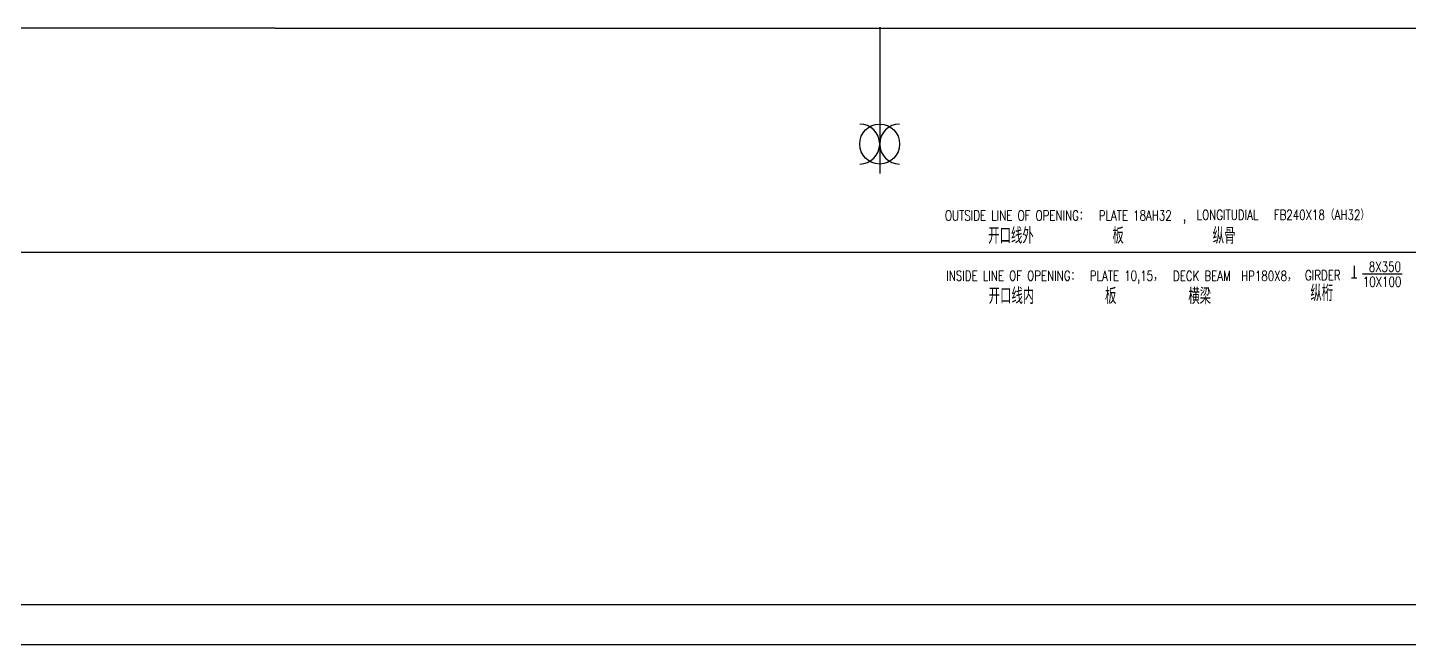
# Model space of a CAD drawing. Extents: x 373818 to 564480, y 322172 to 634257.
# Drawn here: x 468634 to 503198, y 497077 to 512501 of the extents above; entities that cross this region are included whole.
import ezdxf

# ---------------------------------------------------------------- set-up
doc = ezdxf.new("R2010")
doc.units = 0
doc.header["$LTSCALE"] = 40
doc.header["$MEASUREMENT"] = 0
doc.layers.get('0').update_dxf_attribs({"linetype": 'CONTINUOUS'})
for name, color, linetype in [('BT_ENG', 7, 'CONTINUOUS'), ('C-CON', 4, 'CONTINUOUS'), ('Y-CON', 2, 'CONTINUOUS')]:
    doc.layers.add(name, color=color, linetype=linetype)
doc.styles.add('ROMANS', font='romans.shx', dxfattribs={"width": 0.75, "height": 250, "bigfont": 'hzdx.shx'})

msp = doc.modelspace()

# ---------------------------------------------------------------- linework, layer by layer
for p, q in [((489947.99, 512515.61), (489947.99, 508855.22)), ((556476.48, 506876.36), (421298.49, 506876.36)), ((503022.08, 506332.59), (502022.08, 506332.59))]:
    msp.add_line(p, q)
at = {"color": 2}
msp.add_line((417794.48, 498077.25), (562894.48, 498077.25), dxfattribs=at)
msp.add_circle((489947.99, 509589.18), 500)
for centre, start, end in [((489447.99, 509589.18), 270, 90), ((490447.99, 509589.18), 90, 270)]:
    msp.add_arc(centre, 500, start, end)
at = {"layer": 'BT_ENG'}
msp.add_line((415294.48, 497077.25), (563894.48, 497077.25), dxfattribs=at)
at = {"layer": 'C-CON'}
msp.add_line((474823.49, 512485.61), (467848.49, 512485.61), dxfattribs=at)
msp.add_lwpolyline([(474823.49, 512485.61), (506848.49, 512485.61)], dxfattribs=at)
at = {"layer": 'Y-CON'}
for p, q in [((501815.37, 506545.64), (501815.37, 506241.94)), ((501747.03, 506241.94), (501883.71, 506241.94))]:
    msp.add_line(p, q, dxfattribs=at)

# ---------------------------------------------------------------- texts
at = {"style": 'ROMANS', "width": 0.75}
for s, height, p in [('OUTSIDE LINE OF OPENING：', 250, (491581.37, 507677.82)), ('PLATE 18AH32', 250, (495428.29, 507677.82)), ('INSIDE LINE OF OPENING：', 250, (491612.34, 506170.45)), ('PLATE 10,15，', 250, (495205.43, 506170.45)), ('纵桁', 400, (500722.83, 505662.13))]:
    msp.add_text(s, height=height, dxfattribs=at).set_placement(p)
at = {"attachment_point": 5, "style": 'ROMANS'}
for s, insert, char_height in [('LONGITUDIAL   FB240X18（AH32）', (500046.51, 507814.96), 250), ('开口线外', (493231.73, 507297.23), 400), ('板', (495913.62, 507297.23), 400), (',', (497572.98, 507756.79), 250), ('纵骨', (498562.74, 507297.23), 400), ('DECK BEAM  HP180X8，', (498833.35, 506286.43), 250), (' GIRDER ', (500967.87, 506306.43), 250), ('8X350', (502586.46, 506520.81), 250), ('开口线内', (493244.84, 505789.86), 400), ('板', (495728.71, 505789.86), 400), ('10X100', (502516.25, 506144.77), 250), ('横梁', (497953, 505784.38), 400)]:
    msp.add_mtext(s, dxfattribs=dict(at, insert=insert, char_height=char_height))

doc.saveas('drawing.dxf')
